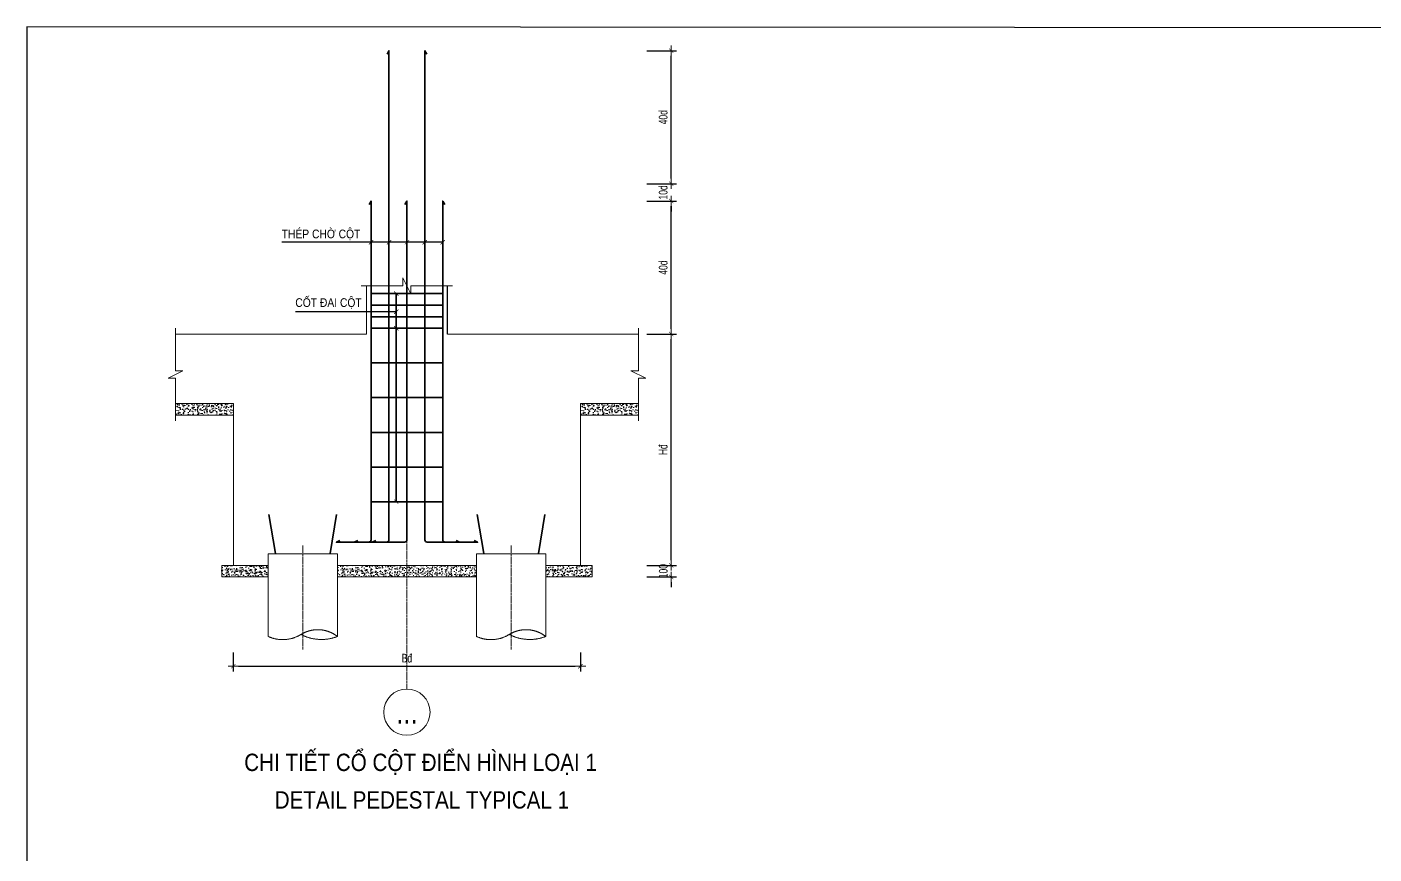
# Model space of a CAD drawing. Header units: millimetres. Extents: x 458085 to 481415, y 87765 to 165974.
# Drawn here: x 458088 to 469729, y 118461 to 125614 of the extents above; entities that cross this region are included whole.
import ezdxf
from ezdxf.enums import TextEntityAlignment as Align

# ---------------------------------------------------------------- set-up
doc = ezdxf.new("R2010")
doc.units = ezdxf.units.MM
doc.linetypes.add('CENTER2', pattern=[1.125, 0.75, -0.125, 0.125, -0.125])
doc.linetypes.add('HIDDEN', pattern=[9.525, 6.35, -3.175])
doc.layers.get('0').update_dxf_attribs({"lineweight": 20})
doc.layers.get('Defpoints').update_dxf_attribs({"color": 151, "lineweight": 9})
doc.layers.add('A-ANNO-LEAD', color=4, linetype='Continuous')
doc.layers.add('TIT1', color=3, linetype='Continuous')
for name, color, linetype, lineweight in [('KC-COT', 3, 'Continuous', 25), ('KC-TRUC', 5, 'CENTER2', 18), ('NDC_S_AXIS', 5, 'CENTER2', 13), ('NDC_S_BREAK-LINE', 1, 'Continuous', 15), ('NDC_S_CONTINUOUS', 3, 'Continuous', 20), ('NDC_S_DIM', 1, 'Continuous', 15), ('NDC_S_ENG TEXT', 2, 'Continuous', 9), ('NDC_S_HATCH MATERIAL', 8, 'Continuous', 13), ('NDC_S_LEADER', 1, 'Continuous', 15), ('NDC_S_REBAR', 4, 'Continuous', 35), ('NDC_S_VN TEXT', 7, 'Continuous', 20)]:
    doc.layers.add(name, color=color, linetype=linetype, lineweight=lineweight)
doc.styles.add('ARIAL', font='arial.ttf', dxfattribs={"width": 0.8})
doc.styles.add('NDC_ARIAL', font='arial.ttf', dxfattribs={"width": 0.85})
doc.styles.add('NDC_DIM', font='', dxfattribs={"width": 0.75})
doc.styles.get('NDC_DIM').set_extended_font_data('Dotum')
doc.dimstyles.new('NDC_1-25', dxfattribs={"dimscale": 25, "dimtxt": 2.5, "dimasz": 1, "dimexe": 1.5, "dimexo": 0, "dimgap": 0.8, "dimtad": 1, "dimdec": 0, "dimdsep": 46, "dimtxsty": 'NDC_ARIAL', "dimblk": 'DIMMARK', "dimcen": 49999.938995, "dimdle": 1.5, "dimclrd": 1, "dimclre": 1, "dimclrt": 3, "dimadec": 0, "dimazin": 0, "dimtfac": 1, "dimtdec": 0, "dimtix": 1, "dimtmove": 2, "dimatfit": 3, "dimfxl": 1, "dimarcsym": 0})
doc.dimstyles.new('NDC_dim_30', dxfattribs={"dimscale": 30, "dimtxt": 2.5, "dimasz": 1.5, "dimexe": 1.5, "dimexo": 2.5, "dimgap": 1, "dimtad": 1, "dimdec": 0, "dimzin": 0, "dimdsep": 46, "dimtxsty": 'NDC_DIM', "dimblk": 'DIMMARK', "dimcen": 0.09, "dimdle": 1.2, "dimclrd": 1, "dimclre": 1, "dimclrt": 3, "dimadec": 0, "dimazin": 0, "dimtfac": 1, "dimtdec": 0, "dimtix": 1, "dimtofl": 0, "dimtmove": 0, "dimatfit": 3, "dimfxl": 8, "dimfxlon": 1, "dimtolj": 1, "dimtzin": 0, "dimarcsym": 0})

# ---------------------------------------------------------------- blocks, each defined once
blk = doc.blocks.new('*U12')
at = {"layer": 'KC-TRUC', "ltscale": 30}
blk.add_line((0, 170), (0, -728), dxfattribs=at)
at = {"layer": 'NDC_S_HATCH MATERIAL', "color": 2, "linetype": 'HIDDEN', "ltscale": 500}
blk.add_lwpolyline([(300, -616), (300, 99), (-300, 99), (-300, -616)], dxfattribs=at)
for centre, major_axis, start_param, end_param in [((130, -832), (-194, 194), -1.452433, -0.227584), ((-174, -344), (-212, 212), 1.921341, 2.912184), ((161, -259), (271, 271), 3.446929, 4.297833)]:
    blk.add_ellipse(centre, major_axis=major_axis, ratio=1, start_param=start_param, end_param=end_param, dxfattribs=at)
at = {"layer": 'NDC_S_REBAR', "linetype": 'HIDDEN', "ltscale": 200}
for p, q in [((-292, 438), (-236, 100)), ((236, 100), (292, 438))]:
    blk.add_line(p, q, dxfattribs=at)
blk = doc.blocks.new('DIMMARK')
at = {"layer": 'NDC_S_DIM', "color": 1}
blk.add_line((-1.5, 0), (1, 0), dxfattribs=at)
at = {"layer": 'NDC_S_DIM', "color": 2, "const_width": 0.1}
blk.add_lwpolyline([(-0.42, -0.42), (0.42, 0.42)], dxfattribs=at)
blk = doc.blocks.new('*D77')
at = {"layer": 'Defpoints', "color": 0, "transparency": 16777216}
for p in [(459871, 120279), (462871, 120279), (462871, 120086)]:
    blk.add_point(p, dxfattribs=at)
at = {"layer": 'NDC_S_DIM', "color": 1, "lineweight": -2, "transparency": 16777216}
for p, q in [((459871, 120204), (459871, 120041)), ((462871, 120204), (462871, 120041)), ((459916, 120086), (462826, 120086))]:
    blk.add_line(p, q, dxfattribs=at)
at = {"layer": 'NDC_S_DIM', "color": 1, "lineweight": -2, "transparency": 16777216, "xscale": 45, "yscale": 45, "zscale": 45, "rotation": 180}
blk.add_blockref('DIMMARK', (459871, 120086), dxfattribs=at)
at = {"layer": 'NDC_S_DIM', "color": 1, "lineweight": -2, "transparency": 16777216, "xscale": 45, "yscale": 45, "zscale": 45}
blk.add_blockref('DIMMARK', (462871, 120086), dxfattribs=at)
at = {"layer": 'NDC_S_DIM', "color": 3, "transparency": 16777216, "insert": (461371, 120155), "char_height": 75, "attachment_point": 5, "style": 'NDC_DIM'}
blk.add_mtext('\\A1;Bđ', dxfattribs=at)
blk = doc.blocks.new('*D78')
at = {"layer": 'Defpoints', "color": 0, "transparency": 16777216}
for p in [(463371, 120958), (463655, 120958), (463371, 120858)]:
    blk.add_point(p, dxfattribs=at)
at = {"layer": 'NDC_S_DIM', "color": 1, "lineweight": -2, "transparency": 16777216}
for p, q in [((463446, 120958), (463700, 120958)), ((463655, 121003), (463655, 121048)), ((463446, 120858), (463700, 120858)), ((463655, 120813), (463655, 120768))]:
    blk.add_line(p, q, dxfattribs=at)
at = {"layer": 'NDC_S_DIM', "color": 1, "lineweight": -2, "transparency": 16777216, "xscale": 45, "yscale": 45, "zscale": 45}
for p, rotation in [((463655, 120958), 270), ((463655, 120858), 90)]:
    blk.add_blockref('DIMMARK', p, dxfattribs=dict(at, rotation=rotation))
at = {"layer": 'NDC_S_DIM', "color": 3, "transparency": 16777216, "insert": (463587, 120908), "char_height": 75, "attachment_point": 5, "rotation": 90, "style": 'NDC_DIM'}
blk.add_mtext('\\A1;100', dxfattribs=at)
blk = doc.blocks.new('*D79')
at = {"layer": 'Defpoints', "color": 0, "transparency": 16777216}
for p in [(463371, 122958), (463655, 122958), (463371, 120958)]:
    blk.add_point(p, dxfattribs=at)
at = {"layer": 'NDC_S_DIM', "color": 1, "lineweight": -2, "transparency": 16777216}
for p, q in [((463446, 122958), (463700, 122958)), ((463655, 121003), (463655, 122913)), ((463446, 120958), (463700, 120958))]:
    blk.add_line(p, q, dxfattribs=at)
at = {"layer": 'NDC_S_DIM', "color": 1, "lineweight": -2, "transparency": 16777216, "xscale": 45, "yscale": 45, "zscale": 45}
for p, rotation in [((463655, 122958), 90), ((463655, 120958), 270)]:
    blk.add_blockref('DIMMARK', p, dxfattribs=dict(at, rotation=rotation))
at = {"layer": 'NDC_S_DIM', "color": 3, "transparency": 16777216, "insert": (463586, 121958), "char_height": 75, "attachment_point": 5, "rotation": 90, "style": 'NDC_DIM'}
blk.add_mtext('\\A1;Hđ', dxfattribs=at)
blk = doc.blocks.new('*U73')
at = {"layer": 'NDC_S_REBAR', "ltscale": 1500}
blk.add_line((-310, 0), (310, 0), dxfattribs=at)
blk = doc.blocks.new('*U74')
at = {"layer": 'NDC_S_ENG TEXT', "color": 0, "linetype": 'ByBlock', "lineweight": -2, "transparency": 16777216}
for p in [(0, 1500), (0, 1200), (0, 900), (0, 600), (0, 300), (0, 0)]:
    blk.add_blockref('*U73', p, dxfattribs=at)
blk = doc.blocks.new('*U75')
at = {"layer": 'NDC_S_REBAR', "ltscale": 1500}
blk.add_line((-310, 0), (310, 0), dxfattribs=at)
blk = doc.blocks.new('*U76')
at = {"layer": 'NDC_S_ENG TEXT', "color": 0, "linetype": 'ByBlock', "lineweight": -2, "transparency": 16777216}
for p in [(0, 300), (0, 200), (0, 100), (0, 0)]:
    blk.add_blockref('*U75', p, dxfattribs=at)
blk = doc.blocks.new('*U11')
at = {"layer": 'NDC_S_DIM'}
blk.add_circle((0, 0), 5, dxfattribs=at)
at = {"color": 7, "style": 'ARIAL', "width": 0.8}
blk.add_attdef('GRID', text='', height=5, dxfattribs=at).set_placement((0, 0), align=Align.MIDDLE)
blk = doc.blocks.new('*D80')
at = {"layer": 'Defpoints', "color": 0, "ltscale": 40, "transparency": 16777216}
for p in [(463371, 124108), (463655, 124108), (463371, 122958)]:
    blk.add_point(p, dxfattribs=at)
at = {"layer": 'NDC_S_DIM', "color": 1, "lineweight": -2, "ltscale": 40, "transparency": 16777216}
for p, q in [((463446, 124108), (463700, 124108)), ((463655, 123003), (463655, 124063)), ((463446, 122958), (463700, 122958))]:
    blk.add_line(p, q, dxfattribs=at)
at = {"layer": 'NDC_S_DIM', "color": 1, "lineweight": -2, "ltscale": 40, "transparency": 16777216, "xscale": 45, "yscale": 45, "zscale": 45}
for p, rotation in [((463655, 124108), 90), ((463655, 122958), 270)]:
    blk.add_blockref('DIMMARK', p, dxfattribs=dict(at, rotation=rotation))
at = {"layer": 'NDC_S_DIM', "color": 3, "ltscale": 40, "transparency": 16777216, "insert": (463586, 123533), "char_height": 75, "attachment_point": 5, "rotation": 90, "style": 'NDC_DIM'}
blk.add_mtext('\\A1;40d', dxfattribs=at)
blk = doc.blocks.new('*D81')
at = {"layer": 'Defpoints', "color": 0, "ltscale": 40, "transparency": 16777216}
for p in [(463371, 124258), (463655, 124258), (463371, 124108)]:
    blk.add_point(p, dxfattribs=at)
at = {"layer": 'NDC_S_DIM', "color": 1, "lineweight": -2, "ltscale": 40, "transparency": 16777216}
for p, q in [((463655, 124303), (463655, 124348)), ((463446, 124258), (463700, 124258)), ((463446, 124108), (463700, 124108)), ((463655, 124063), (463655, 124018))]:
    blk.add_line(p, q, dxfattribs=at)
at = {"layer": 'NDC_S_DIM', "color": 1, "lineweight": -2, "ltscale": 40, "transparency": 16777216, "xscale": 45, "yscale": 45, "zscale": 45}
for p, rotation in [((463655, 124258), 270), ((463655, 124108), 90)]:
    blk.add_blockref('DIMMARK', p, dxfattribs=dict(at, rotation=rotation))
at = {"layer": 'NDC_S_DIM', "color": 3, "ltscale": 40, "transparency": 16777216, "insert": (463586, 124183), "char_height": 75, "attachment_point": 5, "rotation": 90, "style": 'NDC_DIM'}
blk.add_mtext('\\A1;10d', dxfattribs=at)
blk = doc.blocks.new('*D82')
at = {"layer": 'Defpoints', "color": 0, "ltscale": 40, "transparency": 16777216}
for p in [(463371, 125408), (463655, 125408), (463371, 124258)]:
    blk.add_point(p, dxfattribs=at)
at = {"layer": 'NDC_S_DIM', "color": 1, "lineweight": -2, "ltscale": 40, "transparency": 16777216}
for p, q in [((463446, 125408), (463700, 125408)), ((463655, 124303), (463655, 125363)), ((463446, 124258), (463700, 124258))]:
    blk.add_line(p, q, dxfattribs=at)
at = {"layer": 'NDC_S_DIM', "color": 1, "lineweight": -2, "ltscale": 40, "transparency": 16777216, "xscale": 45, "yscale": 45, "zscale": 45}
for p, rotation in [((463655, 125408), 90), ((463655, 124258), 270)]:
    blk.add_blockref('DIMMARK', p, dxfattribs=dict(at, rotation=rotation))
at = {"layer": 'NDC_S_DIM', "color": 3, "ltscale": 40, "transparency": 16777216, "insert": (463586, 124833), "char_height": 75, "attachment_point": 5, "rotation": 90, "style": 'NDC_DIM'}
blk.add_mtext('\\A1;40d', dxfattribs=at)

msp = doc.modelspace()

# ---------------------------------------------------------------- hatches: boundary and pattern name
at = {"layer": 'NDC_S_HATCH MATERIAL'}
h = msp.add_hatch(dxfattribs=at)
h.set_pattern_fill('AR-CONC', color=256, scale=8)
h.set_pattern_definition([(50, (449071.26, 148978.31), (57.380815, -5.02017), [6, -66]), (355, (449071.26, 148978.31), (-11.10011, 60.17537), [4.8, -52.8]), (100.45144, (449076.04, 148977.89), (46.28071, 55.1552), [5.09922, -56.09137]), (46.1842, (449071.26, 148994.31), (85.3793, -13.24154), [9, -99]), (96.63564, (449078.376, 148993.205), (74.77296, 77.9295), [7.64883, -84.1371]), (351.18416, (449071.26, 148994.31), (74.77296, 77.9295), [7.2, -79.2]), (21, (449079.26, 148990.31), (47.752564, -32.20951), [6, -66]), (326, (449079.26, 148990.31), (19.46523, 58.012), [4.8, -52.8]), (71.45144, (449083.24, 148987.625), (67.21779, 25.80249), [5.09922, -56.09137]), (37.5, (449071.26, 148978.309), (0.972788, 26.631508), [0, -52.16, 0, -53.6, 0, -53]), (7.5, (449071.26, 148978.31), (21.045563, 31.552937), [0, -30.56, 0, -50.96, 0, -20.2]), (327.5, (449053.42, 148978.309), (42.705795, -1.80439), [0, -20, 0, -62.4, 0, -82.8]), (317.5, (449045.42, 148978.31), (46.654894, 8.0084), [0, -26, 0, -41.44, 0, -58.8])])
h.paths.add_polyline_path([(459371.3, 122358.2), (459871.3, 122358.2), (459871.3, 122258.2), (459371.3, 122258.2)])
h = msp.add_hatch(dxfattribs=at)
h.set_pattern_fill('AR-CONC', color=256, scale=8)
h.set_pattern_definition([(50, (452571.26, 148978.31), (57.380815, -5.02017), [6, -66]), (355, (452571.26, 148978.31), (-11.10011, 60.17537), [4.8, -52.8]), (100.45144, (452576.04, 148977.89), (46.28071, 55.1552), [5.09922, -56.09137]), (46.1842, (452571.26, 148994.31), (85.3793, -13.24154), [9, -99]), (96.63564, (452578.376, 148993.205), (74.77296, 77.9295), [7.64883, -84.1371]), (351.18416, (452571.26, 148994.31), (74.77296, 77.9295), [7.2, -79.2]), (21, (452579.26, 148990.31), (47.752564, -32.20951), [6, -66]), (326, (452579.26, 148990.31), (19.46523, 58.012), [4.8, -52.8]), (71.45144, (452583.24, 148987.625), (67.21779, 25.80249), [5.09922, -56.09137]), (37.5, (452571.26, 148978.309), (0.972788, 26.631508), [0, -52.16, 0, -53.6, 0, -53]), (7.5, (452571.26, 148978.31), (21.045563, 31.552937), [0, -30.56, 0, -50.96, 0, -20.2]), (327.5, (452553.42, 148978.309), (42.705795, -1.80439), [0, -20, 0, -62.4, 0, -82.8]), (317.5, (452545.42, 148978.31), (46.654894, 8.0084), [0, -26, 0, -41.44, 0, -58.8])])
h.paths.add_polyline_path([(462871.3, 122358.2), (463371.3, 122358.2), (463371.3, 122258.2), (462871.3, 122258.2)])
h = msp.add_hatch(dxfattribs=at)
h.set_pattern_fill('AR-CONC', color=256, scale=8)
h.set_pattern_definition([(50, (450671.264, 147578.31), (57.380815, -5.02017), [6, -66]), (355, (450671.264, 147578.31), (-11.10011, 60.17537), [4.8, -52.8]), (100.45144, (450676.046, 147577.89), (46.28071, 55.1552), [5.09922, -56.09137]), (46.1842, (450671.264, 147594.31), (85.3793, -13.24154), [9, -99]), (96.63564, (450678.38, 147593.204), (74.77296, 77.9295), [7.64883, -84.1371]), (351.18416, (450671.264, 147594.31), (74.77296, 77.9295), [7.2, -79.2]), (21, (450679.264, 147590.31), (47.752564, -32.20951), [6, -66]), (326, (450679.264, 147590.31), (19.46523, 58.012), [4.8, -52.8]), (71.45144, (450683.244, 147587.624), (67.21779, 25.80249), [5.09922, -56.09137]), (37.5, (450671.264, 147578.308), (0.972788, 26.631508), [0, -52.16, 0, -53.6, 0, -53]), (7.5, (450671.264, 147578.308), (21.045563, 31.552937), [0, -30.56, 0, -50.96, 0, -20.2]), (327.5, (450653.424, 147578.308), (42.705795, -1.80439), [0, -20, 0, -62.4, 0, -82.8]), (317.5, (450645.424, 147578.308), (46.654894, 8.0084), [0, -26, 0, -41.44, 0, -58.8])])
h.paths.add_polyline_path([(459771.3, 120958.2), (460171.3, 120958.2), (460171.3, 120858.2), (459771.3, 120858.2)])
h = msp.add_hatch(dxfattribs=at)
h.set_pattern_fill('AR-CONC', color=256, scale=8)
h.set_pattern_definition([(50, (451671.244, 147578.36), (57.380815, -5.02017), [6, -66]), (355, (451671.244, 147578.36), (-11.10011, 60.17537), [4.8, -52.8]), (100.45144, (451676.026, 147577.94), (46.28071, 55.1552), [5.09922, -56.09137]), (46.1842, (451671.244, 147594.36), (85.3793, -13.24154), [9, -99]), (96.63564, (451678.36, 147593.26), (74.77296, 77.9295), [7.64883, -84.1371]), (351.18416, (451671.24, 147594.36), (74.77296, 77.9295), [7.2, -79.2]), (21, (451679.244, 147590.36), (47.752564, -32.20951), [6, -66]), (326, (451679.244, 147590.36), (19.46523, 58.012), [4.8, -52.8]), (71.45144, (451683.223, 147587.676), (67.21779, 25.80249), [5.09922, -56.09137]), (37.5, (451671.244, 147578.36), (0.972788, 26.631508), [0, -52.16, 0, -53.6, 0, -53]), (7.5, (451671.244, 147578.36), (21.045563, 31.552937), [0, -30.56, 0, -50.96, 0, -20.2]), (327.5, (451653.404, 147578.36), (42.705795, -1.80439), [0, -20, 0, -62.4, 0, -82.8]), (317.5, (451645.404, 147578.36), (46.654894, 8.0084), [0, -26, 0, -41.44, 0, -58.8])])
h.paths.add_polyline_path([(460771.3, 120958.2), (461971.3, 120958.2), (461971.3, 120858.2), (460771.3, 120858.2)])
h = msp.add_hatch(dxfattribs=at)
h.set_pattern_fill('AR-CONC', color=256, scale=8)
h.set_pattern_definition([(50, (451571.24, 147578.39), (57.380815, -5.02017), [6, -66]), (355, (451571.24, 147578.39), (-11.10011, 60.17537), [4.8, -52.8]), (100.45144, (451576.02, 147577.974), (46.28071, 55.1552), [5.09922, -56.09137]), (46.1842, (451571.24, 147594.39), (85.3793, -13.24154), [9, -99]), (96.63564, (451578.35, 147593.29), (74.77296, 77.92949), [7.64883, -84.1371]), (351.18416, (451571.24, 147594.39), (74.77296, 77.9295), [7.2, -79.2]), (21, (451579.24, 147590.39), (47.752564, -32.20951), [6, -66]), (326, (451579.24, 147590.39), (19.46523, 58.012), [4.8, -52.8]), (71.45144, (451583.22, 147587.71), (67.21779, 25.80249), [5.09922, -56.09137]), (37.5, (451571.239, 147578.392), (0.972788, 26.631508), [0, -52.16, 0, -53.6, 0, -53]), (7.5, (451571.24, 147578.392), (21.045563, 31.552937), [0, -30.56, 0, -50.96, 0, -20.2]), (327.5, (451553.399, 147578.392), (42.705795, -1.80439), [0, -20, 0, -62.4, 0, -82.8]), (317.5, (451545.4, 147578.392), (46.654894, 8.0084), [0, -26, 0, -41.44, 0, -58.8])])
h.paths.add_polyline_path([(462571.3, 120958.3), (462971.2, 120958.2), (462971.2, 120858.2), (462571.3, 120858.3)])

# ---------------------------------------------------------------- linework, layer by layer
at = {"layer": 'KC-COT', "ltscale": 4}
msp.add_line((461721.3, 122958.2), (461721.3, 123375), dxfattribs=at)
at = {"layer": 'NDC_S_AXIS', "ltscale": 30}
msp.add_lwpolyline([(461371.3, 124078.2), (461371.3, 119888.4)], dxfattribs=at)
at = {"layer": 'NDC_S_BREAK-LINE'}
for points in [[(460976.3, 123375), (461336.3, 123375), (461336.3, 123445), (461406.3, 123305), (461406.3, 123375), (461766.3, 123375)], [(459371.3, 122208.2), (459371.3, 122576.2), (459307.3, 122576.2), (459435.3, 122640.2), (459371.3, 122640.2), (459371.3, 123008.2)], [(463371.3, 122208.2), (463371.3, 122576.2), (463435.3, 122576.2), (463307.3, 122640.2), (463371.3, 122640.2), (463371.3, 123008.2)]]:
    msp.add_lwpolyline(points, dxfattribs=at)
at = {"layer": 'NDC_S_CONTINUOUS', "ltscale": 4}
for p, q in [((463371.3, 122958.2), (461721.3, 122958.2)), ((459371.3, 122358.2), (459871.3, 122358.2)), ((459871.3, 122358.2), (459871.3, 120958.2)), ((462871.3, 120958.2), (462871.3, 122358.2)), ((462871.3, 122358.2), (463371.3, 122358.2)), ((459871.3, 120958.2), (460171.3, 120958.2)), ((462571.3, 120958), (462871.3, 120958.2))]:
    msp.add_line(p, q, dxfattribs=at)
for points in [[(461021.3, 123375), (461021.3, 122958.2), (459371.3, 122958.2)], [(460771.3, 120958.2), (461971.3, 120958.2)]]:
    msp.add_lwpolyline(points, dxfattribs=at)
at = {"layer": 'NDC_S_HATCH MATERIAL'}
for points in [[(459371.3, 122358.2), (459871.3, 122358.2), (459871.3, 122258.2), (459371.3, 122258.2)], [(462871.3, 122358.2), (463371.3, 122358.2), (463371.3, 122258.2), (462871.3, 122258.2)], [(459771.3, 120958.2), (460171.3, 120958.2), (460171.3, 120858.2), (459771.3, 120858.2)], [(460771.3, 120958.2), (461971.3, 120958.2), (461971.3, 120858.2), (460771.3, 120858.2)], [(462571.3, 120958.1), (462971.2, 120958.2), (462971.2, 120858.2), (462571.3, 120858.1)]]:
    msp.add_lwpolyline(points, close=True, dxfattribs=at)
at = {"layer": 'NDC_S_REBAR', "ltscale": 1500}
for points in [[(461199.5, 125378.4), (461216.3, 125408.2), (461216.3, 121178.5, -0.4142136), (461196.3, 121158.5), (460916.3, 121158.5), (460946.3, 121172.2)], [(461543, 125378.4), (461526.3, 125408.2), (461526.3, 121178.5, 0.4142136), (461546.3, 121158.5), (461826.3, 121158.5), (461796.3, 121172.2)], [(461044.5, 124078.4), (461061.3, 124108.2), (461061.3, 121178.5, -0.4142136), (461041.3, 121158.5), (460761.3, 121158.5), (460791.3, 121172.2)], [(461354.5, 124078.4), (461371.3, 124108.2), (461371.3, 121178.5, -0.4142136), (461351.3, 121158.5), (461071.3, 121158.5), (461101.3, 121172.2)], [(461698, 124078.4), (461681.3, 124108.2), (461681.3, 121178.5, 0.4142136), (461701.3, 121158.5), (461981.3, 121158.5), (461951.3, 121172.2)]]:
    msp.add_lwpolyline(points, format="xyb", dxfattribs=at)

# ---------------------------------------------------------------- block references
for p in [(460471.3, 120959.4), (462271.3, 120959.4)]:
    msp.add_blockref('*U12', p)
at = {"layer": 'NDC_S_AXIS', "xscale": 40, "yscale": 40, "zscale": 40}
msp.add_blockref('*U11', (461371.3, 119688.4), dxfattribs=at).add_auto_attribs({'GRID': '...'})
at = {"layer": 'NDC_S_ENG TEXT', "extrusion": (0, 0, -1), "xscale": -1, "zscale": -1}
msp.add_blockref('*U76', (-461371.3, 123008.2), dxfattribs=at)
at = {"layer": 'NDC_S_ENG TEXT', "extrusion": (0, 0, -1), "zscale": -1, "rotation": 180}
msp.add_blockref('*U74', (-461371.3, 123008.2), dxfattribs=at)

# ---------------------------------------------------------------- texts
at = {"layer": 'NDC_S_VN TEXT', "style": 'NDC_ARIAL', "width": 0.85}
msp.add_text('CHI TIẾT CỔ CỘT ĐIỂN HÌNH LOẠI 1', height=150, dxfattribs=at).set_placement((461489.3, 119254.5), align=Align.MIDDLE_CENTER)
at = {"layer": 'TIT1', "style": 'NDC_ARIAL', "width": 0.85}
msp.add_text('DETAIL PEDESTAL TYPICAL 1', height=150, dxfattribs=at).set_placement((461500.7, 118929.8), align=Align.MIDDLE)

# ---------------------------------------------------------------- dimensions: what is measured, and where the dimension line sits
at = {"layer": 'NDC_S_DIM', "ltscale": 40}
for base, p1, p2, text, picture, middle in [((463654.6, 125408.2), (463371.3, 124258.2), (463371.3, 125408.2), '40d', '*D82', (463586.3, 124833.2)), ((463654.6, 124258.2), (463371.3, 124108.2), (463371.3, 124258.2), '10d', '*D81', (463586.3, 124183.2)), ((463654.6, 124108.2), (463371.3, 122958.2), (463371.3, 124108.2), '40d', '*D80', (463586.3, 123533.2))]:
    dim = msp.add_linear_dim(base=base, p1=p1, p2=p2, angle=90, text=text, dimstyle='NDC_dim_30', dxfattribs=at)
    dim.commit()
    dim.dimension.update_dxf_attribs({"geometry": picture, "text_midpoint": middle})
at = {"layer": 'NDC_S_DIM'}
dim = msp.add_linear_dim(base=(463654.6, 122958.2), p1=(463371.3, 120958.2), p2=(463371.3, 122958.2), angle=90, text='Hđ', dimstyle='NDC_dim_30', dxfattribs=at)
dim.commit()
dim.dimension.update_dxf_attribs({"geometry": '*D79', "text_midpoint": (463586.2, 121958.2)})
dim = msp.add_linear_dim(base=(463654.6, 120958.2), p1=(463371.3, 120858.2), p2=(463371.3, 120958.2), angle=90, dimstyle='NDC_dim_30', dxfattribs=at)
dim.commit()
dim.dimension.update_dxf_attribs({"geometry": '*D78', "text_midpoint": (463587.1, 120908.2)})
dim = msp.add_linear_dim(base=(462871.3, 120086.1), p1=(459871.3, 120278.8), p2=(462871.3, 120278.8), text='Bđ', dimstyle='NDC_dim_30', dxfattribs=at)
dim.commit()
dim.dimension.update_dxf_attribs({"geometry": '*D77', "text_midpoint": (461371.3, 120154.5)})

# ---------------------------------------------------------------- leaders
at = {"layer": 'NDC_S_LEADER', "ltscale": 0.005}
for points in [[(461278.6, 123308.2), (461278.6, 123008.2)], [(461278.6, 123008.2), (461278.6, 123308.2)], [(461278.6, 123008.2), (461278.6, 121508.2)], [(461278.6, 121508.2), (461278.6, 123008.2)]]:
    msp.add_leader(points, dimstyle='NDC_1-25', override={"dimasz": 1.5, "dimldrblk": 'ARCHTICK'}, dxfattribs=at)

# ---------------------------------------------------------------- next in the draw order: texts
at = {"layer": 'NDC_S_VN TEXT', "char_height": 75, "attachment_point": 4, "rotation": 360, "style": 'NDC_ARIAL', "bg_fill": 3, "box_fill_scale": 1.2, "bg_fill_color": 256, "bg_fill_transparency": 0}
for s, insert in [('THÉP CHỜ CỘT', (460289, 123815.6)), ('CỐT ĐAI CỘT', (460406.6, 123222))]:
    msp.add_mtext(s, dxfattribs=dict(at, insert=insert))

# ---------------------------------------------------------------- next in the draw order: linework, layer by layer
at = {"layer": 'A-ANNO-LEAD'}
msp.add_lwpolyline([(458087.5, 108994), (479422.5, 108980.9), (479422.5, 125600.9), (458087.5, 125614)], close=True, dxfattribs=at)

# ---------------------------------------------------------------- next in the draw order: leaders
at = {"layer": 'NDC_S_LEADER', "ltscale": 0.005}
for points in [[(461681.3, 123752.2), (460289.8, 123752.2)], [(461061.3, 123752.2), (460289.8, 123752.2)], [(461216.3, 123752.2), (460289.8, 123752.2)], [(461371.3, 123752.2), (460289.8, 123752.2)], [(461526.3, 123752.2), (460289.8, 123752.2)], [(461278.6, 123151.1), (460407.4, 123151.1)]]:
    msp.add_leader(points, dimstyle='NDC_1-25', override={"dimasz": 1.5, "dimldrblk": 'ARCHTICK'}, dxfattribs=at)

doc.saveas('drawing.dxf')
